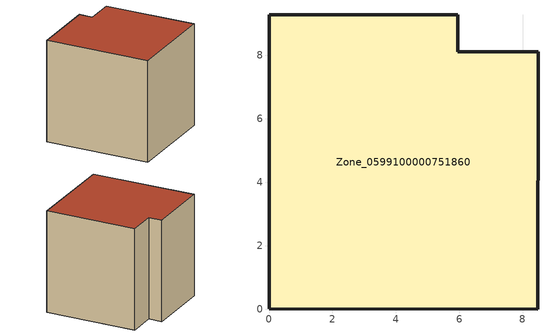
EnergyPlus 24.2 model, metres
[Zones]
Zone_0599100000751860
 floor ground (C_G): 0,0 0,9.27 5.95,9.27 5.95,8.11 8.48,8.11 8.47,0 z0
 wall outside (C_F): 5.95,8.11 5.95,9.27 0,9.27 0,0 8.47,0 8.48,8.11 5.95,8.11 z0:9.03
 roof outside (C_R): 8.47,0 8.48,8.11 5.95,8.11 5.95,9.27 0,9.27 0,0 z9.03
[BUILDING]
Pand.0599100000751860: North Axis=0; Terrain=City; Loads Convergence Tolerance Value=0.04; Temperature Convergence Tolerance Value=0.4; Solar Distribution=FullExterior; Maximum Number of Warmup Days=25; Minimum Number of Warmup Days=1
[Site:Location]
Rotterdam.The.Hague.AP_ZH_NLD Design_Conditions: Latitude=51.96; Longitude=4.45; Time Zone=1; Elevation=-4.5
[SITE:GROUNDTEMPERATURE:BUILDINGSURFACE]
18, 18, 18, 18, 18, 18, 18, 18, 18, 18, 18, 18
[MATERIAL] Thermal Absorptance=0.9; Solar Absorptance=0.7; Visible Absorptance=0.7
Name | Roughness | Thickness | Conductivity | Density | Specific Heat
G.TI.2006-2014 | MediumSmooth | 0.15 | 0.06 | 540 | 1210
F.TI.2006-2014 | Rough | 0.3 | 0.12 | 1920 | 840
R.TI.2006-2014 | MediumRough | 0.2 | 0.08 | 1500 | 1000
[CONSTRUCTION]
C_G: G.TI.2006-2014
C_F: F.TI.2006-2014
C_R: R.TI.2006-2014
[ZONE]
Zone_0599100000751860: Type=1; Multiplier=1; Ceiling Height=Autocalculate; Volume=Autocalculate; Floor Area=autocalculate; Part of Total Floor Area=Yes
[ZONEINFILTRATION:DESIGNFLOWRATE]
Infil_Zone_0599100000751860: Zone or ZoneList or Space or SpaceList=Zone_0599100000751860; Schedule=AlwaysOn; Design Flow Rate Calculation Method=Flow/Area; Flow Rate per Floor Area=0.0015; Constant Term Coefficient=1; Temperature Term Coefficient=0; Velocity Term Coefficient=0; Velocity Squared Term Coefficient=0
[HVACTEMPLATE:ZONE:IDEALLOADSAIRSYSTEM]
Zone_0599100000751860: Maximum Heating Supply Air Temperature=50; Minimum Cooling Supply Air Temperature=13; Maximum Heating Supply Air Humidity Ratio=0.0156; Minimum Cooling Supply Air Humidity Ratio=0.0077; Heating Limit=NoLimit; Cooling Limit=NoLimit; Dehumidification Control Type=ConstantSensibleHeatRatio; Cooling Sensible Heat Ratio=0.7; Dehumidification Setpoint=60; Humidification Control Type=None; Humidification Setpoint=30; Outdoor Air Method=None; Outdoor Air Flow Rate per Person=0.00944; Outdoor Air Flow Rate per Zone Floor Area=0; Outdoor Air Flow Rate per Zone=0; Demand Controlled Ventilation Type=None; Outdoor Air Economizer Type=NoEconomizer; Heat Recovery Type=None; Sensible Heat Recovery Effectiveness=0.7; Latent Heat Recovery Effectiveness=0.65
[ZONECONTROL:THERMOSTAT]
ThermostatControl_Zone_0599100000751860: Zone or ZoneList=Zone_0599100000751860; Control Type Schedule=DualSetpointControlType; Control 1=Thermostat_Zone_0599100000751860; Temperature Difference Between Cutout And Setpoint=0
[THERMOSTATSETPOINT:DUALSETPOINT]
Thermostat_Zone_0599100000751860: Heating Setpoint Temperature Schedule=HeatingSetpoint_Zone_0599100000751860; Cooling Setpoint Temperature Schedule=CoolingSetpoint_Zone_0599100000751860
[SCHEDULE:COMPACT]
HeatingSetpoint_Zone_0599100000751860: Through: 12/31, For: AllDays, Until: 24:00, 21
CoolingSetpoint_Zone_0599100000751860: Through: 12/31, For: AllDays, Until: 24:00, 24
DualSetpointControlType: Through: 12/31, For: AllDays, Until: 24:00, 4
AlwaysOn: Through: 12/31, For: AllDays, Until: 24:00, 1
